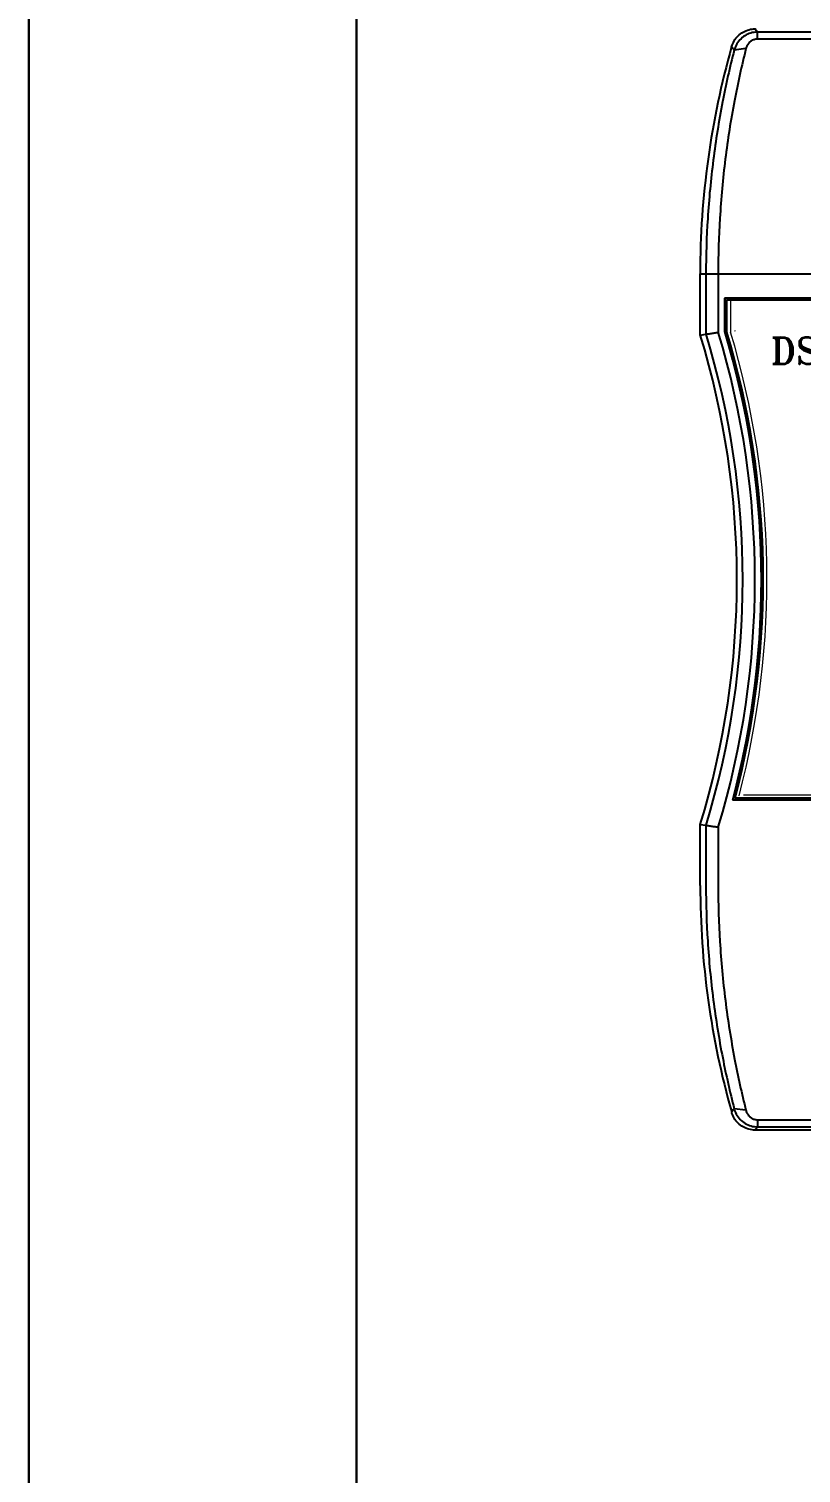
# Model space of a CAD drawing. Header units: millimetres. Extents: x 107 to 2900, y 85 to 3996.
# Drawn here: x 214.7 to 252.9, y 1627.4 to 1698.8 of the extents above; entities that cross this region are included whole.
import ezdxf
from ezdxf.lldxf.tags import DXFTag

# ---------------------------------------------------------------- set-up
doc = ezdxf.new("R2010")
doc.units = ezdxf.units.MM
doc.layers.add('2', color=7, linetype='Continuous')
doc.layers.add('DEFAULT_2', color=8, linetype='HIDDEN')
doc.styles.add('STYLE2', font='romant.shx')
tags = doc.linetypes.add('HIDDEN', pattern=[0.375, 0.25, -0.125]).pattern_tags.tags
tags[6:7] = [DXFTag(74, 4), DXFTag(75, 0), DXFTag(340, '0'), DXFTag(46, 1.0), DXFTag(50, 0.0), DXFTag(44, 0.0), DXFTag(45, 0.0)]
tags[4:5] = [DXFTag(74, 4), DXFTag(75, 0), DXFTag(340, '0'), DXFTag(46, 1.0), DXFTag(50, 0.0), DXFTag(44, 0.0), DXFTag(45, 0.0)]

# ---------------------------------------------------------------- blocks, each defined once
blk = doc.blocks.new('ㅡㄷㅅㄷㄱㄱ스')
at = {"color": 7, "linetype": 'Continuous'}
for p, q in [((10024.23, 3024.46), (9875.61, 3024.46)), ((9875.61, 3023.67), (9875.61, 3024.46)), ((10024.23, 3023.67), (9875.61, 3023.67)), ((9874.33, 3022.65), (9873.04, 3022.47)), ((9869.3, 2997.91), (10030.54, 2997.91)), ((9869.3, 2991.19), (9869.3, 2997.91)), ((9869.94, 2997.91), (9869.94, 2991.29)), ((9871.28, 2997.91), (9871.28, 2991.49)), ((10027.85, 2995.22), (9871.99, 2995.22)), ((9871.99, 2995.22), (9871.99, 2991.59)), ((10027.82, 2995.19), (9872.02, 2995.19)), ((9872.02, 2995.19), (9872.02, 2991.59)), ((10027.65, 2995.02), (9872.19, 2995.02)), ((9872.19, 2995.02), (9872.19, 2991.62)), ((9869.3, 2991.19), (9869.94, 2991.29)), ((9872.87, 2940.16), (9872.91, 2940.19)), ((9872.87, 2940.16), (9910.03, 2940.16)), ((9910.03, 2940.19), (9872.91, 2940.19)), ((9873.14, 2940.36), (9910.06, 2940.36)), ((9869.3, 2937.45), (9869.94, 2937.35)), ((9869.3, 2930.73), (9869.3, 2937.45)), ((9869.94, 2937.35), (9869.94, 2930.73)), ((9871.28, 2937.15), (9871.28, 2930.73)), ((9874.33, 2906.05), (9873.04, 2906.22)), ((9875.61, 2905.02), (9875.61, 2904.23)), ((9875.61, 2905.02), (9887.2, 2905.02)), ((9875.61, 2904.23), (9887.5, 2904.23)), ((10024.5, 2903.88), (9875.34, 2903.88))]:
    blk.add_line(p, q, dxfattribs=at)
at = {"color": 7, "lineweight": 20}
for p, q in [((9872.64, 2994.9), (9872.64, 2991.52)), ((10027.64, 2995.02), (9873.13, 2995.02)), ((9874.06, 2940.69), (9910.76, 2940.69))]:
    blk.add_line(p, q, dxfattribs=at)
at = {"color": 7, "linetype": 'Continuous'}
for centre, radius, start, end in [((9961.07, 2997.91), 91.77, 164.2269, 180), ((9781.75, 2964.32), 91.59, 342.9385, 17.0615), ((9781.75, 2964.32), 92.23, 342.998, 17.002), ((9781.75, 2964.32), 93.57, 343.1212, 16.8788), ((9781.75, 2964.32), 94.28, 345.1523, 16.8148), ((9781.75, 2964.32), 94.3, 345.1745, 16.8123), ((9781.75, 2964.32), 94.48, 345.3111, 16.7968), ((9960.72, 2930.73), 91.41, 180, 195.802)]:
    blk.add_arc(centre, radius, start, end, dxfattribs=at)
for points, start_tangent, end_tangent in [([(9872.76, 3022.85), (9873.03, 3023.48), (9873.46, 3024.04), (9874.01, 3024.45), (9874.66, 3024.72), (9875.34, 3024.81)], (0.271828, 0.962346), (1, 0)), ([(9875.61, 3024.46), (9875.37, 3024.45), (9874.69, 3024.29), (9874.07, 3023.96), (9873.55, 3023.47), (9873.17, 3022.85), (9873.04, 3022.47)], (-1, 0.000348), (-0.258824, -0.965925)), ([(9875.61, 3024.46), (9875.47, 3024.63), (9875.34, 3024.81)], (-0.604586, 0.79654), (-0.603396, 0.797442)), ([(9873.04, 3022.47), (9872.9, 3022.66), (9872.76, 3022.85)], (-0.593127, 0.805109), (-0.591901, 0.80601)), ([(9875.61, 3023.67), (9875.49, 3023.67), (9875.15, 3023.59), (9874.84, 3023.42), (9874.58, 3023.16), (9874.4, 3022.84), (9874.33, 3022.65)], (-0.999999, 0.001614), (-0.242343, -0.970191)), ([(9873.04, 3022.47), (9871.76, 3016.78), (9870.74, 3010.4), (9870.13, 3003.99), (9869.94, 2997.91)], (-0.247779, -0.968817), (0.000036, -1)), ([(9874.33, 3022.65), (9873.07, 3016.91), (9872.06, 3010.49), (9871.47, 3004.03), (9871.28, 2997.91)], (-0.242425, -0.97017), (0.000028, -1)), ([(9869.94, 2991.29), (9870.39, 2991.35), (9870.84, 2991.42), (9871.28, 2991.49)], (0.989013, 0.147828), (0.989172, 0.146764)), ([(9869.94, 2937.35), (9870.39, 2937.28), (9870.84, 2937.22), (9871.28, 2937.15)], (0.989013, -0.147828), (0.989172, -0.146764)), ([(9869.94, 2930.73), (9870.13, 2924.64), (9870.74, 2918.2), (9871.78, 2911.8), (9873.04, 2906.22)], (-0.000035, -1), (0.248295, -0.968684)), ([(9871.28, 2930.73), (9871.47, 2924.6), (9872.07, 2918.12), (9873.09, 2911.67), (9874.33, 2906.05)], (-0.000028, -1), (0.242931, -0.970044)), ([(9873.04, 2906.22), (9872.9, 2906.03), (9872.76, 2905.83)], (-0.592888, -0.805285), (-0.591654, -0.806192)), ([(9875.34, 2903.88), (9874.66, 2903.97), (9874.01, 2904.23), (9873.46, 2904.65), (9873.03, 2905.2), (9872.76, 2905.83)], (-1, 0), (-0.272314, 0.962209)), ([(9873.04, 2906.22), (9873.12, 2905.97), (9873.46, 2905.33), (9873.96, 2904.81), (9874.56, 2904.45), (9875.24, 2904.26), (9875.61, 2904.23)], (0.2599, -0.965636), (1, -0.000329)), ([(9874.33, 2906.05), (9874.37, 2905.91), (9874.54, 2905.59), (9874.79, 2905.32), (9875.09, 2905.13), (9875.42, 2905.03), (9875.61, 2905.02)], (0.243396, -0.969927), (0.999999, 0.001083)), ([(9875.61, 2904.23), (9875.47, 2904.06), (9875.34, 2903.88)], (-0.604393, -0.796686), (-0.603194, -0.797594))]:
    blk.add_spline(points, degree=3, dxfattribs=dict(at, start_tangent=start_tangent, end_tangent=end_tangent))
at = {"color": 7, "lineweight": 20}
blk.add_open_spline([(9873.57, 2940.57), (9877.96, 2957.31), (9877.64, 2974.95), (9872.64, 2991.52)], degree=3, dxfattribs=at)
at = {"layer": '2', "color": 7, "lineweight": 20}
blk.add_open_spline([(9873.13, 2991.64), (9873.13, 2991.64), (9873.13, 2991.63), (9873.13, 2991.63), (9873.12, 2991.63), (9873.12, 2991.64), (9873.12, 2991.64), (9873.12, 2991.65), (9873.12, 2991.65), (9873.13, 2991.65), (9873.13, 2991.65), (9873.13, 2991.65), (9873.13, 2991.64)], degree=3, knots=[0, 0, 0, 0, 1, 1, 1, 2, 2, 2, 3, 3, 3, 4, 4, 4, 4], dxfattribs=at)
at = {"layer": 'DEFAULT_2', "color": 8, "linetype": 'HIDDEN'}
for p, q in [((9870.94, 2991.43), (9870.95, 2991.44)), ((9871.05, 2991.45), (9871.07, 2991.45)), ((9870.94, 2937.2), (9870.95, 2937.2)), ((9871.05, 2937.18), (9871.07, 2937.18)), ((9874.55, 2905.52), (9874.56, 2905.53))]:
    blk.add_line(p, q, dxfattribs=at)
at = {"color": 0, "style": 'STYLE2'}
blk.add_text('DSP-VIP-RTM', height=2.9503, dxfattribs=at).set_placement((9877.04, 2987.98))

msp = doc.modelspace()

# ---------------------------------------------------------------- linework, layer by layer
at = {"color": 0, "lineweight": 30}
for p, q in [((214.699, 1735.959), (214.699, 1629.338)), ((230.894, 1719.764), (230.894, 1687.373)), ((230.894, 1687.373), (230.894, 1629.338)), ((214.699, 1620.285), (214.699, 1629.338)), ((230.894, 1629.338), (230.894, 1620.285))]:
    msp.add_line(p, q, dxfattribs=at)

# ---------------------------------------------------------------- block references
at = {"xscale": 0.45, "yscale": 0.45, "zscale": 0.45}
msp.add_blockref('ㅡㄷㅅㄷㄱㄱ스', (-4193.307, 337.645), dxfattribs=at)

doc.saveas('drawing.dxf')
